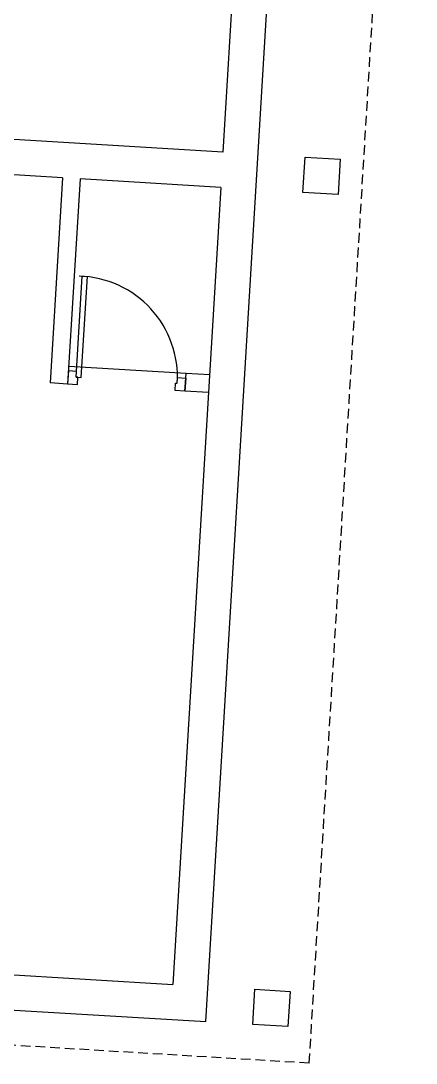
# Model space of a CAD drawing. Extents: x 2080 to 102399, y 2071 to 93424.
# Drawn here: x 87214.9 to 87315.7, y 81132.9 to 81399.2 of the extents above; entities that cross this region are included whole.
import ezdxf

# ---------------------------------------------------------------- set-up
doc = ezdxf.new("R2010")
doc.units = 0
doc.header["$LTSCALE"] = 20
doc.header["$MEASUREMENT"] = 0
doc.linetypes.add('HIDDEN', pattern=[0.375, 0.25, -0.125])
for name, color, linetype in [('DOOR', 1, 'Continuous'), ('Roof lilne', 31, 'Continuous'), ('wall', 13, 'Continuous')]:
    doc.layers.add(name, color=color, linetype=linetype)

# ---------------------------------------------------------------- blocks, each defined once
blk = doc.blocks.new('DR1H902')
at = {"color": 0}
for p, q in [((-0.5, 0), (-0.5, 1)), ((-0.5, 1), (-0.45, 1)), ((-0.45, 0), (-0.45, 1)), ((-0.5, 0), (-0.45, 0))]:
    blk.add_line(p, q, dxfattribs=at)
blk.add_arc((-0.5, 0), 1, 0, 91.707, dxfattribs=at)
blk = doc.blocks.new('A$C3B4262AC')
at = {"layer": 'DOOR'}
for p, q in [((0, 4), (0, 0)), ((2.5, 4), (0, 4)), ((2.5, 2.25), (2.5, 4)), ((0, 0), (3, 0)), ((3, 2.25), (2.5, 2.25)), ((3, 0), (3, 2.25))]:
    blk.add_line(p, q, dxfattribs=at)
blk = doc.blocks.new('A$C1F9E242A')
blk.add_blockref('A$C3B4262AC', (0, 0))
at = {"xscale": -1}
blk.add_blockref('A$C3B4262AC', (36, 0), dxfattribs=at)
at = {"layer": 'DOOR', "xscale": -31, "yscale": 31, "zscale": 68.88888888888889}
blk.add_blockref('DR1H902', (18, 2.25), dxfattribs=at)
blk = doc.blocks.new('*U174')
at = {"xscale": -1, "rotation": 180}
blk.add_blockref('A$C1F9E242A', (-36, 2), dxfattribs=at)
blk = doc.blocks.new('A$C63F57AF5')
at = {"ltscale": 0.5}
blk.add_line((71.34, 52.84), (71.34, 22.84), dxfattribs=at)
for points in [[(23.34, 79.84), (14.34, 79.84), (14.34, 88.84), (23.34, 88.84)], [(236.34, 79.84), (227.34, 79.84), (227.34, 88.84), (236.34, 88.84)]]:
    blk.add_lwpolyline(points, close=True, dxfattribs=at)
at = {"layer": 'Roof lilne', "linetype": 'HIDDEN', "ltscale": 0.5}
for q in [(-207.66, 94.84), (245.34, -133.16)]:
    blk.add_line((245.34, 94.84), q, dxfattribs=at)
at = {"layer": 'wall', "ltscale": 0.5}
for p, q in [((236.34, 67.84), (-198.66, 67.84)), ((236.34, -106.16), (236.34, 67.84)), ((-137.16, 58.84), (14.34, 58.84)), ((14.34, 58.84), (14.34, -97.16)), ((23.34, 58.84), (23.34, 22.84)), ((23.34, 58.84), (227.34, 58.84)), ((71.34, 58.84), (71.34, 52.84)), ((75.84, 58.84), (75.84, 52.84)), ((227.34, -97.16), (227.34, 58.84)), ((75.84, 52.84), (71.34, 52.84)), ((23.34, 22.84), (75.84, 22.84)), ((75.84, 22.84), (75.84, 18.34)), ((23.34, 18.34), (23.34, -106.16)), ((23.34, 18.34), (75.84, 18.34))]:
    blk.add_line(p, q, dxfattribs=at)
at = {"layer": 'DOOR', "xscale": 0.8333333333334849, "yscale": 0.8333333333334849, "zscale": 0.8333333333334849, "rotation": 270}
blk.add_blockref('*U174', (74.17, 22.84), dxfattribs=at)

msp = doc.modelspace()

# ---------------------------------------------------------------- block references
at = {"ltscale": 0.5, "rotation": 266.5476947788661}
msp.add_blockref('A$C63F57AF5', (87208.568, 81383.512), dxfattribs=at)

doc.saveas('drawing.dxf')
